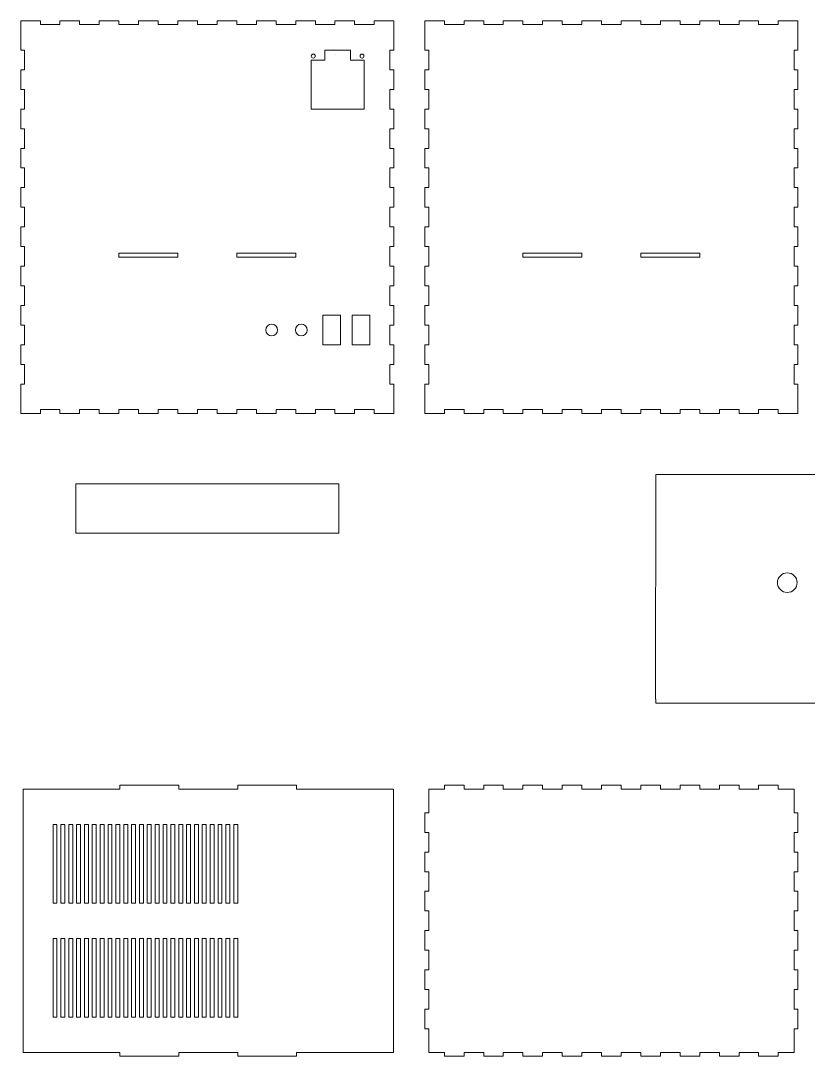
# Model space of a CAD drawing. Header units: millimetres. Extents: x 680 to 1373, y -561 to -34.
# Drawn here: x 680 to 1081, y -561 to -34 of the extents above; entities that cross this region are included whole.
import ezdxf

# ---------------------------------------------------------------- set-up
doc = ezdxf.new("R2010")
doc.units = ezdxf.units.MM
doc.header["$MEASUREMENT"] = 0
doc.layers.add('line', color=7, linetype='Continuous', lineweight=0)

msp = doc.modelspace()

# ---------------------------------------------------------------- linework, layer by layer
at = {"layer": 'line', "color": 250, "lineweight": 9, "true_color": 0x231f20}
msp.add_line((840.28, -51.19), (840.28, -51.19), dxfattribs=at)
for points in [[(854.81, -53.94), (854.81, -78.94), (827.81, -78.94), (827.81, -53.94), (834.81, -53.94), (834.81, -48.94), (847.81, -48.94), (847.81, -53.94)], [(759.95, -154.34), (729.95, -154.34), (729.95, -152.34), (759.95, -152.34)], [(819.95, -154.34), (789.95, -154.34), (789.95, -152.34), (819.95, -152.34)], [(965.65, -154.34), (935.65, -154.34), (935.65, -152.34), (965.65, -152.34)], [(1025.65, -154.34), (995.65, -154.34), (995.65, -152.34), (1025.65, -152.34)], [(842.83, -198.93), (833.83, -198.93), (833.83, -183.93), (842.83, -183.93)], [(857.71, -198.93), (848.71, -198.93), (848.71, -183.93), (857.71, -183.93)], [(1132.23, -281.5), (1132.23, -309.5), (1137.23, -309.5), (1137.2, -379.4), (1137.22, -379.4), (1137.22, -381.4), (1003.22, -381.4), (1003.22, -379.4), (1003.2, -379.4), (1003.23, -265), (1137.23, -265), (1137.23, -281.5)], [(841.95, -294.83), (707.95, -294.83), (707.95, -269.83), (841.95, -269.83)], [(869.77, -425.24), (869.77, -559.24), (820.41, -559.24), (820.41, -561.24), (790.41, -561.24), (790.41, -559.24), (760.41, -559.24), (760.41, -561.24), (730.41, -561.24), (730.41, -559.24), (681.14, -559.24), (681.14, -425.24), (730.41, -425.24), (730.41, -423.24), (760.41, -423.24), (760.41, -425.24), (790.41, -425.24), (790.41, -423.24), (820.41, -423.24), (820.41, -425.24)], [(698.41, -483.24), (696.41, -483.24), (696.41, -443.24), (698.41, -443.24)], [(702.41, -483.24), (700.41, -483.24), (700.41, -443.24), (702.41, -443.24)], [(706.41, -483.24), (704.41, -483.24), (704.41, -443.24), (706.41, -443.24)], [(710.41, -483.24), (708.41, -483.24), (708.41, -443.24), (710.41, -443.24)], [(714.41, -483.24), (712.41, -483.24), (712.41, -443.24), (714.41, -443.24)], [(718.41, -483.24), (716.41, -483.24), (716.41, -443.24), (718.41, -443.24)], [(722.41, -483.24), (720.41, -483.24), (720.41, -443.24), (722.41, -443.24)], [(726.41, -483.24), (724.41, -483.24), (724.41, -443.24), (726.41, -443.24)], [(730.41, -483.24), (728.41, -483.24), (728.41, -443.24), (730.41, -443.24)], [(734.41, -483.24), (732.41, -483.24), (732.41, -443.24), (734.41, -443.24)], [(738.41, -483.24), (736.41, -483.24), (736.41, -443.24), (738.41, -443.24)], [(742.41, -483.24), (740.41, -483.24), (740.41, -443.24), (742.41, -443.24)], [(746.41, -483.24), (744.41, -483.24), (744.41, -443.24), (746.41, -443.24)], [(750.41, -483.24), (748.41, -483.24), (748.41, -443.24), (750.41, -443.24)], [(754.41, -483.24), (752.41, -483.24), (752.41, -443.24), (754.41, -443.24)], [(758.41, -483.24), (756.41, -483.24), (756.41, -443.24), (758.41, -443.24)], [(762.41, -483.24), (760.41, -483.24), (760.41, -443.24), (762.41, -443.24)], [(766.41, -483.24), (764.41, -483.24), (764.41, -443.24), (766.41, -443.24)], [(770.41, -483.24), (768.41, -483.24), (768.41, -443.24), (770.41, -443.24)], [(774.41, -483.24), (772.41, -483.24), (772.41, -443.24), (774.41, -443.24)], [(778.41, -483.24), (776.41, -483.24), (776.41, -443.24), (778.41, -443.24)], [(782.41, -483.24), (780.41, -483.24), (780.41, -443.24), (782.41, -443.24)], [(786.41, -483.24), (784.41, -483.24), (784.41, -443.24), (786.41, -443.24)], [(790.41, -483.24), (788.41, -483.24), (788.41, -443.24), (790.41, -443.24)], [(698.41, -541.24), (696.41, -541.24), (696.41, -501.24), (698.41, -501.24)], [(702.41, -541.24), (700.41, -541.24), (700.41, -501.24), (702.41, -501.24)], [(706.41, -541.24), (704.41, -541.24), (704.41, -501.24), (706.41, -501.24)], [(710.41, -541.24), (708.41, -541.24), (708.41, -501.24), (710.41, -501.24)], [(714.41, -541.24), (712.41, -541.24), (712.41, -501.24), (714.41, -501.24)], [(718.41, -541.24), (716.41, -541.24), (716.41, -501.24), (718.41, -501.24)], [(722.41, -541.24), (720.41, -541.24), (720.41, -501.24), (722.41, -501.24)], [(726.41, -541.24), (724.41, -541.24), (724.41, -501.24), (726.41, -501.24)], [(730.41, -541.24), (728.41, -541.24), (728.41, -501.24), (730.41, -501.24)], [(734.41, -541.24), (732.41, -541.24), (732.41, -501.24), (734.41, -501.24)], [(738.41, -541.24), (736.41, -541.24), (736.41, -501.24), (738.41, -501.24)], [(742.41, -541.24), (740.41, -541.24), (740.41, -501.24), (742.41, -501.24)], [(746.41, -541.24), (744.41, -541.24), (744.41, -501.24), (746.41, -501.24)], [(750.41, -541.24), (748.41, -541.24), (748.41, -501.24), (750.41, -501.24)], [(754.41, -541.24), (752.41, -541.24), (752.41, -501.24), (754.41, -501.24)], [(758.41, -541.24), (756.41, -541.24), (756.41, -501.24), (758.41, -501.24)], [(762.41, -541.24), (760.41, -541.24), (760.41, -501.24), (762.41, -501.24)], [(766.41, -541.24), (764.41, -541.24), (764.41, -501.24), (766.41, -501.24)], [(770.41, -541.24), (768.41, -541.24), (768.41, -501.24), (770.41, -501.24)], [(774.41, -541.24), (772.41, -541.24), (772.41, -501.24), (774.41, -501.24)], [(778.41, -541.24), (776.41, -541.24), (776.41, -501.24), (778.41, -501.24)], [(782.41, -541.24), (780.41, -541.24), (780.41, -501.24), (782.41, -501.24)], [(786.41, -541.24), (784.41, -541.24), (784.41, -501.24), (786.41, -501.24)], [(790.41, -541.24), (788.41, -541.24), (788.41, -501.24), (790.41, -501.24)]]:
    msp.add_lwpolyline(points, close=True, dxfattribs=at)
for centre in [(828.91, -51.94), (853.71, -51.94)]:
    msp.add_circle(centre, 1, dxfattribs=at)
for points, knots in [([(679.95, -33.93), (679.95, -33.93), (679.95, -48.93), (679.95, -48.93), (679.95, -48.93), (681.95, -48.93), (681.95, -48.93), (681.95, -48.93), (681.95, -58.93), (681.95, -58.93), (681.95, -58.93), (679.95, -58.93), (679.95, -58.93), (679.95, -58.93), (679.95, -68.93), (679.95, -68.93), (679.95, -68.93), (681.95, -68.93), (681.95, -68.93), (681.95, -68.93), (681.95, -78.93), (681.95, -78.93), (681.95, -78.93), (679.95, -78.93), (679.95, -78.93), (679.95, -78.93), (679.95, -88.93), (679.95, -88.93), (679.95, -88.93), (681.95, -88.93), (681.95, -88.93), (681.95, -88.93), (681.95, -98.93), (681.95, -98.93), (681.95, -98.93), (679.95, -98.93), (679.95, -98.93), (679.95, -98.93), (679.95, -108.93), (679.95, -108.93), (679.95, -108.93), (681.95, -108.93), (681.95, -108.93), (681.95, -108.93), (681.95, -118.93), (681.95, -118.93), (681.95, -118.93), (679.95, -118.93), (679.95, -118.93), (679.95, -118.93), (679.95, -128.93), (679.95, -128.93), (679.95, -128.93), (681.95, -128.93), (681.95, -128.93), (681.95, -128.93), (681.95, -138.93), (681.95, -138.93), (681.95, -138.93), (679.95, -138.93), (679.95, -138.93), (679.95, -138.93), (679.95, -148.93), (679.95, -148.93), (679.95, -148.93), (681.95, -148.93), (681.95, -148.93), (681.95, -148.93), (681.95, -158.93), (681.95, -158.93), (681.95, -158.93), (679.95, -158.93), (679.95, -158.93), (679.95, -158.93), (679.95, -168.93), (679.95, -168.93), (679.95, -168.93), (681.95, -168.93), (681.95, -168.93), (681.95, -168.93), (681.95, -178.93), (681.95, -178.93), (681.95, -178.93), (679.95, -178.93), (679.95, -178.93), (679.95, -178.93), (679.95, -188.93), (679.95, -188.93), (679.95, -188.93), (681.95, -188.93), (681.95, -188.93), (681.95, -188.93), (681.95, -198.93), (681.95, -198.93), (681.95, -198.93), (679.95, -198.93), (679.95, -198.93), (679.95, -198.93), (679.95, -208.93), (679.95, -208.93), (679.95, -208.93), (681.95, -208.93), (681.95, -208.93), (681.95, -208.93), (681.95, -218.93), (681.95, -218.93), (681.95, -218.93), (679.95, -218.93), (679.95, -218.93), (679.95, -218.93), (679.95, -228.93), (679.95, -228.93), (679.95, -228.93), (679.95, -233.93), (679.95, -233.93), (679.95, -233.93), (689.95, -233.93), (689.95, -233.93), (689.95, -233.93), (689.95, -231.93), (689.95, -231.93), (689.95, -231.93), (699.95, -231.93), (699.95, -231.93), (699.95, -231.93), (699.95, -233.93), (699.95, -233.93), (699.95, -233.93), (709.95, -233.93), (709.95, -233.93), (709.95, -233.93), (709.95, -231.93), (709.95, -231.93), (709.95, -231.93), (719.95, -231.93), (719.95, -231.93), (719.95, -231.93), (719.95, -233.93), (719.95, -233.93), (719.95, -233.93), (729.95, -233.93), (729.95, -233.93), (729.95, -233.93), (729.95, -231.93), (729.95, -231.93), (729.95, -231.93), (739.95, -231.93), (739.95, -231.93), (739.95, -231.93), (739.95, -233.93), (739.95, -233.93), (739.95, -233.93), (749.95, -233.93), (749.95, -233.93), (749.95, -233.93), (749.95, -231.93), (749.95, -231.93), (749.95, -231.93), (759.95, -231.93), (759.95, -231.93), (759.95, -231.93), (759.95, -233.93), (759.95, -233.93), (759.95, -233.93), (769.95, -233.93), (769.95, -233.93), (769.95, -233.93), (769.95, -231.93), (769.95, -231.93), (769.95, -231.93), (779.95, -231.93), (779.95, -231.93), (779.95, -231.93), (779.95, -233.93), (779.95, -233.93), (779.95, -233.93), (789.95, -233.93), (789.95, -233.93), (789.95, -233.93), (789.95, -231.93), (789.95, -231.93), (789.95, -231.93), (799.95, -231.93), (799.95, -231.93), (799.95, -231.93), (799.95, -233.93), (799.95, -233.93), (799.95, -233.93), (809.95, -233.93), (809.95, -233.93), (809.95, -233.93), (809.95, -231.93), (809.95, -231.93), (809.95, -231.93), (819.95, -231.93), (819.95, -231.93), (819.95, -231.93), (819.95, -233.93), (819.95, -233.93), (819.95, -233.93), (829.95, -233.93), (829.95, -233.93), (829.95, -233.93), (829.95, -231.93), (829.95, -231.93), (829.95, -231.93), (839.95, -231.93), (839.95, -231.93), (839.95, -231.93), (839.95, -233.93), (839.95, -233.93), (839.95, -233.93), (849.95, -233.93), (849.95, -233.93), (849.95, -233.93), (849.95, -231.93), (849.95, -231.93), (849.95, -231.93), (859.95, -231.93), (859.95, -231.93), (859.95, -231.93), (859.95, -233.93), (859.95, -233.93), (859.95, -233.93), (869.95, -233.93), (869.95, -233.93), (869.95, -233.93), (869.95, -218.93), (869.95, -218.93), (869.95, -218.93), (867.95, -218.93), (867.95, -218.93), (867.95, -218.93), (867.95, -208.93), (867.95, -208.93), (867.95, -208.93), (869.95, -208.93), (869.95, -208.93), (869.95, -208.93), (869.95, -198.93), (869.95, -198.93), (869.95, -198.93), (867.95, -198.93), (867.95, -198.93), (867.95, -198.93), (867.95, -188.93), (867.95, -188.93), (867.95, -188.93), (869.95, -188.93), (869.95, -188.93), (869.95, -188.93), (869.95, -178.93), (869.95, -178.93), (869.95, -178.93), (867.95, -178.93), (867.95, -178.93), (867.95, -178.93), (867.95, -168.93), (867.95, -168.93), (867.95, -168.93), (869.95, -168.93), (869.95, -168.93), (869.95, -168.93), (869.95, -158.93), (869.95, -158.93), (869.95, -158.93), (867.95, -158.93), (867.95, -158.93), (867.95, -158.93), (867.95, -148.93), (867.95, -148.93), (867.95, -148.93), (869.95, -148.93), (869.95, -148.93), (869.95, -148.93), (869.95, -138.93), (869.95, -138.93), (869.95, -138.93), (867.95, -138.93), (867.95, -138.93), (867.95, -138.93), (867.95, -128.93), (867.95, -128.93), (867.95, -128.93), (869.95, -128.93), (869.95, -128.93), (869.95, -128.93), (869.95, -118.93), (869.95, -118.93), (869.95, -118.93), (867.95, -118.93), (867.95, -118.93), (867.95, -118.93), (867.95, -108.93), (867.95, -108.93), (867.95, -108.93), (869.95, -108.93), (869.95, -108.93), (869.95, -108.93), (869.95, -98.93), (869.95, -98.93), (869.95, -98.93), (867.95, -98.93), (867.95, -98.93), (867.95, -98.93), (867.95, -88.93), (867.95, -88.93), (867.95, -88.93), (869.95, -88.93), (869.95, -88.93), (869.95, -88.93), (869.95, -78.93), (869.95, -78.93), (869.95, -78.93), (867.95, -78.93), (867.95, -78.93), (867.95, -78.93), (867.95, -68.93), (867.95, -68.93), (867.95, -68.93), (869.95, -68.93), (869.95, -68.93), (869.95, -68.93), (869.95, -58.93), (869.95, -58.93), (869.95, -58.93), (867.95, -58.93), (867.95, -58.93), (867.95, -58.93), (867.95, -48.93), (867.95, -48.93), (867.95, -48.93), (869.95, -48.93), (869.95, -48.93), (869.95, -48.93), (869.95, -38.93), (869.95, -38.93), (869.95, -38.93), (869.95, -33.93), (869.95, -33.93), (869.95, -33.93), (859.95, -33.93), (859.95, -33.93), (859.95, -33.93), (859.95, -35.93), (859.95, -35.93), (859.95, -35.93), (849.95, -35.93), (849.95, -35.93), (849.95, -35.93), (849.95, -33.93), (849.95, -33.93), (849.95, -33.93), (839.95, -33.93), (839.95, -33.93), (839.95, -33.93), (839.95, -35.93), (839.95, -35.93), (839.95, -35.93), (829.95, -35.93), (829.95, -35.93), (829.95, -35.93), (829.95, -33.93), (829.95, -33.93), (829.95, -33.93), (819.95, -33.93), (819.95, -33.93), (819.95, -33.93), (819.95, -35.93), (819.95, -35.93), (819.95, -35.93), (809.95, -35.93), (809.95, -35.93), (809.95, -35.93), (809.95, -33.93), (809.95, -33.93), (809.95, -33.93), (799.95, -33.93), (799.95, -33.93), (799.95, -33.93), (799.95, -35.93), (799.95, -35.93), (799.95, -35.93), (789.95, -35.93), (789.95, -35.93), (789.95, -35.93), (789.95, -33.93), (789.95, -33.93), (789.95, -33.93), (779.95, -33.93), (779.95, -33.93), (779.95, -33.93), (779.95, -35.93), (779.95, -35.93), (779.95, -35.93), (769.95, -35.93), (769.95, -35.93), (769.95, -35.93), (769.95, -33.93), (769.95, -33.93), (769.95, -33.93), (759.95, -33.93), (759.95, -33.93), (759.95, -33.93), (759.95, -35.93), (759.95, -35.93), (759.95, -35.93), (749.95, -35.93), (749.95, -35.93), (749.95, -35.93), (749.95, -33.93), (749.95, -33.93), (749.95, -33.93), (739.95, -33.93), (739.95, -33.93), (739.95, -33.93), (739.95, -35.93), (739.95, -35.93), (739.95, -35.93), (729.95, -35.93), (729.95, -35.93), (729.95, -35.93), (729.95, -33.93), (729.95, -33.93), (729.95, -33.93), (719.95, -33.93), (719.95, -33.93), (719.95, -33.93), (719.95, -35.93), (719.95, -35.93), (719.95, -35.93), (709.95, -35.93), (709.95, -35.93), (709.95, -35.93), (709.95, -33.93), (709.95, -33.93), (709.95, -33.93), (699.95, -33.93), (699.95, -33.93), (699.95, -33.93), (699.95, -35.93), (699.95, -35.93), (699.95, -35.93), (689.95, -35.93), (689.95, -35.93), (689.95, -35.93), (689.95, -33.93), (689.95, -33.93), (689.95, -33.93), (679.95, -33.93), (679.95, -33.93)], [0, 0, 0, 0, 1, 1, 1, 2, 2, 2, 3, 3, 3, 4, 4, 4, 5, 5, 5, 6, 6, 6, 7, 7, 7, 8, 8, 8, 9, 9, 9, 10, 10, 10, 11, 11, 11, 12, 12, 12, 13, 13, 13, 14, 14, 14, 15, 15, 15, 16, 16, 16, 17, 17, 17, 18, 18, 18, 19, 19, 19, 20, 20, 20, 21, 21, 21, 22, 22, 22, 23, 23, 23, 24, 24, 24, 25, 25, 25, 26, 26, 26, 27, 27, 27, 28, 28, 28, 29, 29, 29, 30, 30, 30, 31, 31, 31, 32, 32, 32, 33, 33, 33, 34, 34, 34, 35, 35, 35, 36, 36, 36, 37, 37, 37, 38, 38, 38, 39, 39, 39, 40, 40, 40, 41, 41, 41, 42, 42, 42, 43, 43, 43, 44, 44, 44, 45, 45, 45, 46, 46, 46, 47, 47, 47, 48, 48, 48, 49, 49, 49, 50, 50, 50, 51, 51, 51, 52, 52, 52, 53, 53, 53, 54, 54, 54, 55, 55, 55, 56, 56, 56, 57, 57, 57, 58, 58, 58, 59, 59, 59, 60, 60, 60, 61, 61, 61, 62, 62, 62, 63, 63, 63, 64, 64, 64, 65, 65, 65, 66, 66, 66, 67, 67, 67, 68, 68, 68, 69, 69, 69, 70, 70, 70, 71, 71, 71, 72, 72, 72, 73, 73, 73, 74, 74, 74, 75, 75, 75, 76, 76, 76, 77, 77, 77, 78, 78, 78, 79, 79, 79, 80, 80, 80, 81, 81, 81, 82, 82, 82, 83, 83, 83, 84, 84, 84, 85, 85, 85, 86, 86, 86, 87, 87, 87, 88, 88, 88, 89, 89, 89, 90, 90, 90, 91, 91, 91, 92, 92, 92, 93, 93, 93, 94, 94, 94, 95, 95, 95, 96, 96, 96, 97, 97, 97, 98, 98, 98, 99, 99, 99, 100, 100, 100, 101, 101, 101, 102, 102, 102, 103, 103, 103, 104, 104, 104, 105, 105, 105, 106, 106, 106, 107, 107, 107, 108, 108, 108, 109, 109, 109, 110, 110, 110, 111, 111, 111, 112, 112, 112, 113, 113, 113, 114, 114, 114, 115, 115, 115, 116, 116, 116, 117, 117, 117, 118, 118, 118, 119, 119, 119, 120, 120, 120, 121, 121, 121, 122, 122, 122, 123, 123, 123, 124, 124, 124, 125, 125, 125, 126, 126, 126, 127, 127, 127, 128, 128, 128, 129, 129, 129, 130, 130, 130, 131, 131, 131, 132, 132, 132, 133, 133, 133, 134, 134, 134, 135, 135, 135, 136, 136, 136, 137, 137, 137, 138, 138, 138, 139, 139, 139, 140, 140, 140, 141, 141, 141, 142, 142, 142, 143, 143, 143, 144, 144, 144, 145, 145, 145, 146, 146, 146, 147, 147, 147, 148, 148, 148, 149, 149, 149, 150, 150, 150, 150]), ([(885.65, -33.93), (885.65, -33.93), (885.65, -48.93), (885.65, -48.93), (885.65, -48.93), (887.65, -48.93), (887.65, -48.93), (887.65, -48.93), (887.65, -58.93), (887.65, -58.93), (887.65, -58.93), (885.65, -58.93), (885.65, -58.93), (885.65, -58.93), (885.65, -68.93), (885.65, -68.93), (885.65, -68.93), (887.65, -68.93), (887.65, -68.93), (887.65, -68.93), (887.65, -78.93), (887.65, -78.93), (887.65, -78.93), (885.65, -78.93), (885.65, -78.93), (885.65, -78.93), (885.65, -88.93), (885.65, -88.93), (885.65, -88.93), (887.65, -88.93), (887.65, -88.93), (887.65, -88.93), (887.65, -98.93), (887.65, -98.93), (887.65, -98.93), (885.65, -98.93), (885.65, -98.93), (885.65, -98.93), (885.65, -108.93), (885.65, -108.93), (885.65, -108.93), (887.65, -108.93), (887.65, -108.93), (887.65, -108.93), (887.65, -118.93), (887.65, -118.93), (887.65, -118.93), (885.65, -118.93), (885.65, -118.93), (885.65, -118.93), (885.65, -128.93), (885.65, -128.93), (885.65, -128.93), (887.65, -128.93), (887.65, -128.93), (887.65, -128.93), (887.65, -138.93), (887.65, -138.93), (887.65, -138.93), (885.65, -138.93), (885.65, -138.93), (885.65, -138.93), (885.65, -148.93), (885.65, -148.93), (885.65, -148.93), (887.65, -148.93), (887.65, -148.93), (887.65, -148.93), (887.65, -158.93), (887.65, -158.93), (887.65, -158.93), (885.65, -158.93), (885.65, -158.93), (885.65, -158.93), (885.65, -168.93), (885.65, -168.93), (885.65, -168.93), (887.65, -168.93), (887.65, -168.93), (887.65, -168.93), (887.65, -178.93), (887.65, -178.93), (887.65, -178.93), (885.65, -178.93), (885.65, -178.93), (885.65, -178.93), (885.65, -188.93), (885.65, -188.93), (885.65, -188.93), (887.65, -188.93), (887.65, -188.93), (887.65, -188.93), (887.65, -198.93), (887.65, -198.93), (887.65, -198.93), (885.65, -198.93), (885.65, -198.93), (885.65, -198.93), (885.65, -208.93), (885.65, -208.93), (885.65, -208.93), (887.65, -208.93), (887.65, -208.93), (887.65, -208.93), (887.65, -218.93), (887.65, -218.93), (887.65, -218.93), (885.65, -218.93), (885.65, -218.93), (885.65, -218.93), (885.65, -228.93), (885.65, -228.93), (885.65, -228.93), (885.65, -233.93), (885.65, -233.93), (885.65, -233.93), (895.65, -233.93), (895.65, -233.93), (895.65, -233.93), (895.65, -231.93), (895.65, -231.93), (895.65, -231.93), (905.65, -231.93), (905.65, -231.93), (905.65, -231.93), (905.65, -233.93), (905.65, -233.93), (905.65, -233.93), (915.65, -233.93), (915.65, -233.93), (915.65, -233.93), (915.65, -231.93), (915.65, -231.93), (915.65, -231.93), (925.65, -231.93), (925.65, -231.93), (925.65, -231.93), (925.65, -233.93), (925.65, -233.93), (925.65, -233.93), (935.65, -233.93), (935.65, -233.93), (935.65, -233.93), (935.65, -231.93), (935.65, -231.93), (935.65, -231.93), (945.65, -231.93), (945.65, -231.93), (945.65, -231.93), (945.65, -233.93), (945.65, -233.93), (945.65, -233.93), (955.65, -233.93), (955.65, -233.93), (955.65, -233.93), (955.65, -231.93), (955.65, -231.93), (955.65, -231.93), (965.65, -231.93), (965.65, -231.93), (965.65, -231.93), (965.65, -233.93), (965.65, -233.93), (965.65, -233.93), (975.65, -233.93), (975.65, -233.93), (975.65, -233.93), (975.65, -231.93), (975.65, -231.93), (975.65, -231.93), (985.65, -231.93), (985.65, -231.93), (985.65, -231.93), (985.65, -233.93), (985.65, -233.93), (985.65, -233.93), (995.65, -233.93), (995.65, -233.93), (995.65, -233.93), (995.65, -231.93), (995.65, -231.93), (995.65, -231.93), (1005.65, -231.93), (1005.65, -231.93), (1005.65, -231.93), (1005.65, -233.93), (1005.65, -233.93), (1005.65, -233.93), (1015.65, -233.93), (1015.65, -233.93), (1015.65, -233.93), (1015.65, -231.93), (1015.65, -231.93), (1015.65, -231.93), (1025.65, -231.93), (1025.65, -231.93), (1025.65, -231.93), (1025.65, -233.93), (1025.65, -233.93), (1025.65, -233.93), (1035.65, -233.93), (1035.65, -233.93), (1035.65, -233.93), (1035.65, -231.93), (1035.65, -231.93), (1035.65, -231.93), (1045.65, -231.93), (1045.65, -231.93), (1045.65, -231.93), (1045.65, -233.93), (1045.65, -233.93), (1045.65, -233.93), (1055.65, -233.93), (1055.65, -233.93), (1055.65, -233.93), (1055.65, -231.93), (1055.65, -231.93), (1055.65, -231.93), (1065.65, -231.93), (1065.65, -231.93), (1065.65, -231.93), (1065.65, -233.93), (1065.65, -233.93), (1065.65, -233.93), (1075.65, -233.93), (1075.65, -233.93), (1075.65, -233.93), (1075.65, -218.93), (1075.65, -218.93), (1075.65, -218.93), (1073.65, -218.93), (1073.65, -218.93), (1073.65, -218.93), (1073.65, -208.93), (1073.65, -208.93), (1073.65, -208.93), (1075.65, -208.93), (1075.65, -208.93), (1075.65, -208.93), (1075.65, -198.93), (1075.65, -198.93), (1075.65, -198.93), (1073.65, -198.93), (1073.65, -198.93), (1073.65, -198.93), (1073.65, -188.93), (1073.65, -188.93), (1073.65, -188.93), (1075.65, -188.93), (1075.65, -188.93), (1075.65, -188.93), (1075.65, -178.93), (1075.65, -178.93), (1075.65, -178.93), (1073.65, -178.93), (1073.65, -178.93), (1073.65, -178.93), (1073.65, -168.93), (1073.65, -168.93), (1073.65, -168.93), (1075.65, -168.93), (1075.65, -168.93), (1075.65, -168.93), (1075.65, -158.93), (1075.65, -158.93), (1075.65, -158.93), (1073.65, -158.93), (1073.65, -158.93), (1073.65, -158.93), (1073.65, -148.93), (1073.65, -148.93), (1073.65, -148.93), (1075.65, -148.93), (1075.65, -148.93), (1075.65, -148.93), (1075.65, -138.93), (1075.65, -138.93), (1075.65, -138.93), (1073.65, -138.93), (1073.65, -138.93), (1073.65, -138.93), (1073.65, -128.93), (1073.65, -128.93), (1073.65, -128.93), (1075.65, -128.93), (1075.65, -128.93), (1075.65, -128.93), (1075.65, -118.93), (1075.65, -118.93), (1075.65, -118.93), (1073.65, -118.93), (1073.65, -118.93), (1073.65, -118.93), (1073.65, -108.93), (1073.65, -108.93), (1073.65, -108.93), (1075.65, -108.93), (1075.65, -108.93), (1075.65, -108.93), (1075.65, -98.93), (1075.65, -98.93), (1075.65, -98.93), (1073.65, -98.93), (1073.65, -98.93), (1073.65, -98.93), (1073.65, -88.93), (1073.65, -88.93), (1073.65, -88.93), (1075.65, -88.93), (1075.65, -88.93), (1075.65, -88.93), (1075.65, -78.93), (1075.65, -78.93), (1075.65, -78.93), (1073.65, -78.93), (1073.65, -78.93), (1073.65, -78.93), (1073.65, -68.93), (1073.65, -68.93), (1073.65, -68.93), (1075.65, -68.93), (1075.65, -68.93), (1075.65, -68.93), (1075.65, -58.93), (1075.65, -58.93), (1075.65, -58.93), (1073.65, -58.93), (1073.65, -58.93), (1073.65, -58.93), (1073.65, -48.93), (1073.65, -48.93), (1073.65, -48.93), (1075.65, -48.93), (1075.65, -48.93), (1075.65, -48.93), (1075.65, -38.93), (1075.65, -38.93), (1075.65, -38.93), (1075.65, -33.93), (1075.65, -33.93), (1075.65, -33.93), (1065.65, -33.93), (1065.65, -33.93), (1065.65, -33.93), (1065.65, -35.93), (1065.65, -35.93), (1065.65, -35.93), (1055.65, -35.93), (1055.65, -35.93), (1055.65, -35.93), (1055.65, -33.93), (1055.65, -33.93), (1055.65, -33.93), (1045.65, -33.93), (1045.65, -33.93), (1045.65, -33.93), (1045.65, -35.93), (1045.65, -35.93), (1045.65, -35.93), (1035.65, -35.93), (1035.65, -35.93), (1035.65, -35.93), (1035.65, -33.93), (1035.65, -33.93), (1035.65, -33.93), (1025.65, -33.93), (1025.65, -33.93), (1025.65, -33.93), (1025.65, -35.93), (1025.65, -35.93), (1025.65, -35.93), (1015.65, -35.93), (1015.65, -35.93), (1015.65, -35.93), (1015.65, -33.93), (1015.65, -33.93), (1015.65, -33.93), (1005.65, -33.93), (1005.65, -33.93), (1005.65, -33.93), (1005.65, -35.93), (1005.65, -35.93), (1005.65, -35.93), (995.65, -35.93), (995.65, -35.93), (995.65, -35.93), (995.65, -33.93), (995.65, -33.93), (995.65, -33.93), (985.65, -33.93), (985.65, -33.93), (985.65, -33.93), (985.65, -35.93), (985.65, -35.93), (985.65, -35.93), (975.65, -35.93), (975.65, -35.93), (975.65, -35.93), (975.65, -33.93), (975.65, -33.93), (975.65, -33.93), (965.65, -33.93), (965.65, -33.93), (965.65, -33.93), (965.65, -35.93), (965.65, -35.93), (965.65, -35.93), (955.65, -35.93), (955.65, -35.93), (955.65, -35.93), (955.65, -33.93), (955.65, -33.93), (955.65, -33.93), (945.65, -33.93), (945.65, -33.93), (945.65, -33.93), (945.65, -35.93), (945.65, -35.93), (945.65, -35.93), (935.65, -35.93), (935.65, -35.93), (935.65, -35.93), (935.65, -33.93), (935.65, -33.93), (935.65, -33.93), (925.65, -33.93), (925.65, -33.93), (925.65, -33.93), (925.65, -35.93), (925.65, -35.93), (925.65, -35.93), (915.65, -35.93), (915.65, -35.93), (915.65, -35.93), (915.65, -33.93), (915.65, -33.93), (915.65, -33.93), (905.65, -33.93), (905.65, -33.93), (905.65, -33.93), (905.65, -35.93), (905.65, -35.93), (905.65, -35.93), (895.65, -35.93), (895.65, -35.93), (895.65, -35.93), (895.65, -33.93), (895.65, -33.93), (895.65, -33.93), (885.65, -33.93), (885.65, -33.93)], [0, 0, 0, 0, 1, 1, 1, 2, 2, 2, 3, 3, 3, 4, 4, 4, 5, 5, 5, 6, 6, 6, 7, 7, 7, 8, 8, 8, 9, 9, 9, 10, 10, 10, 11, 11, 11, 12, 12, 12, 13, 13, 13, 14, 14, 14, 15, 15, 15, 16, 16, 16, 17, 17, 17, 18, 18, 18, 19, 19, 19, 20, 20, 20, 21, 21, 21, 22, 22, 22, 23, 23, 23, 24, 24, 24, 25, 25, 25, 26, 26, 26, 27, 27, 27, 28, 28, 28, 29, 29, 29, 30, 30, 30, 31, 31, 31, 32, 32, 32, 33, 33, 33, 34, 34, 34, 35, 35, 35, 36, 36, 36, 37, 37, 37, 38, 38, 38, 39, 39, 39, 40, 40, 40, 41, 41, 41, 42, 42, 42, 43, 43, 43, 44, 44, 44, 45, 45, 45, 46, 46, 46, 47, 47, 47, 48, 48, 48, 49, 49, 49, 50, 50, 50, 51, 51, 51, 52, 52, 52, 53, 53, 53, 54, 54, 54, 55, 55, 55, 56, 56, 56, 57, 57, 57, 58, 58, 58, 59, 59, 59, 60, 60, 60, 61, 61, 61, 62, 62, 62, 63, 63, 63, 64, 64, 64, 65, 65, 65, 66, 66, 66, 67, 67, 67, 68, 68, 68, 69, 69, 69, 70, 70, 70, 71, 71, 71, 72, 72, 72, 73, 73, 73, 74, 74, 74, 75, 75, 75, 76, 76, 76, 77, 77, 77, 78, 78, 78, 79, 79, 79, 80, 80, 80, 81, 81, 81, 82, 82, 82, 83, 83, 83, 84, 84, 84, 85, 85, 85, 86, 86, 86, 87, 87, 87, 88, 88, 88, 89, 89, 89, 90, 90, 90, 91, 91, 91, 92, 92, 92, 93, 93, 93, 94, 94, 94, 95, 95, 95, 96, 96, 96, 97, 97, 97, 98, 98, 98, 99, 99, 99, 100, 100, 100, 101, 101, 101, 102, 102, 102, 103, 103, 103, 104, 104, 104, 105, 105, 105, 106, 106, 106, 107, 107, 107, 108, 108, 108, 109, 109, 109, 110, 110, 110, 111, 111, 111, 112, 112, 112, 113, 113, 113, 114, 114, 114, 115, 115, 115, 116, 116, 116, 117, 117, 117, 118, 118, 118, 119, 119, 119, 120, 120, 120, 121, 121, 121, 122, 122, 122, 123, 123, 123, 124, 124, 124, 125, 125, 125, 126, 126, 126, 127, 127, 127, 128, 128, 128, 129, 129, 129, 130, 130, 130, 131, 131, 131, 132, 132, 132, 133, 133, 133, 134, 134, 134, 135, 135, 135, 136, 136, 136, 137, 137, 137, 138, 138, 138, 139, 139, 139, 140, 140, 140, 141, 141, 141, 142, 142, 142, 143, 143, 143, 144, 144, 144, 145, 145, 145, 146, 146, 146, 147, 147, 147, 148, 148, 148, 149, 149, 149, 150, 150, 150, 150]), ([(807.71, -194.43), (807.71, -194.43), (807.71, -194.43), (807.71, -194.43), (806.06, -194.43), (804.71, -193.09), (804.71, -191.43), (804.71, -191.43), (804.71, -191.43), (804.71, -191.43), (804.71, -189.77), (806.06, -188.43), (807.71, -188.43), (807.71, -188.43), (807.71, -188.43), (807.71, -188.43), (809.37, -188.43), (810.71, -189.77), (810.71, -191.43), (810.71, -191.43), (810.71, -191.43), (810.71, -191.43), (810.71, -193.09), (809.37, -194.43), (807.71, -194.43)], [0, 0, 0, 0, 1, 1, 1, 2, 2, 2, 3, 3, 3, 4, 4, 4, 5, 5, 5, 6, 6, 6, 7, 7, 7, 8, 8, 8, 8]), ([(822.78, -194.43), (822.78, -194.43), (822.78, -194.43), (822.78, -194.43), (821.13, -194.43), (819.78, -193.09), (819.78, -191.43), (819.78, -191.43), (819.78, -191.43), (819.78, -191.43), (819.78, -189.77), (821.13, -188.43), (822.78, -188.43), (822.78, -188.43), (822.78, -188.43), (822.78, -188.43), (824.44, -188.43), (825.78, -189.77), (825.78, -191.43), (825.78, -191.43), (825.78, -191.43), (825.78, -191.43), (825.78, -193.09), (824.44, -194.43), (822.78, -194.43)], [0, 0, 0, 0, 1, 1, 1, 2, 2, 2, 3, 3, 3, 4, 4, 4, 5, 5, 5, 6, 6, 6, 7, 7, 7, 8, 8, 8, 8]), ([(1070.23, -325.07), (1070.23, -325.07), (1070.23, -325.07), (1070.23, -325.07), (1067.47, -325.07), (1065.23, -322.83), (1065.23, -320.07), (1065.23, -320.07), (1065.23, -320.07), (1065.23, -320.07), (1065.23, -317.31), (1067.47, -315.07), (1070.23, -315.07), (1070.23, -315.07), (1070.23, -315.07), (1070.23, -315.07), (1072.99, -315.07), (1075.23, -317.31), (1075.23, -320.07), (1075.23, -320.07), (1075.23, -320.07), (1075.23, -320.07), (1075.23, -322.83), (1072.99, -325.07), (1070.23, -325.07)], [0, 0, 0, 0, 1, 1, 1, 2, 2, 2, 3, 3, 3, 4, 4, 4, 5, 5, 5, 6, 6, 6, 7, 7, 7, 8, 8, 8, 8]), ([(887.65, -425.24), (887.65, -425.24), (887.65, -437.24), (887.65, -437.24), (887.65, -437.24), (885.65, -437.24), (885.65, -437.24), (885.65, -437.24), (885.65, -447.24), (885.65, -447.24), (885.65, -447.24), (887.65, -447.24), (887.65, -447.24), (887.65, -447.24), (887.65, -457.24), (887.65, -457.24), (887.65, -457.24), (885.65, -457.24), (885.65, -457.24), (885.65, -457.24), (885.65, -467.24), (885.65, -467.24), (885.65, -467.24), (887.65, -467.24), (887.65, -467.24), (887.65, -467.24), (887.65, -477.24), (887.65, -477.24), (887.65, -477.24), (885.65, -477.24), (885.65, -477.24), (885.65, -477.24), (885.65, -487.24), (885.65, -487.24), (885.65, -487.24), (887.65, -487.24), (887.65, -487.24), (887.65, -487.24), (887.65, -497.24), (887.65, -497.24), (887.65, -497.24), (885.65, -497.24), (885.65, -497.24), (885.65, -497.24), (885.65, -507.24), (885.65, -507.24), (885.65, -507.24), (887.65, -507.24), (887.65, -507.24), (887.65, -507.24), (887.65, -517.24), (887.65, -517.24), (887.65, -517.24), (885.65, -517.24), (885.65, -517.24), (885.65, -517.24), (885.65, -527.24), (885.65, -527.24), (885.65, -527.24), (887.65, -527.24), (887.65, -527.24), (887.65, -527.24), (887.65, -537.24), (887.65, -537.24), (887.65, -537.24), (885.65, -537.24), (885.65, -537.24), (885.65, -537.24), (885.65, -547.24), (885.65, -547.24), (885.65, -547.24), (887.65, -547.24), (887.65, -547.24), (887.65, -547.24), (887.65, -557.24), (887.65, -557.24), (887.65, -557.24), (887.65, -559.24), (887.65, -559.24), (887.65, -559.24), (895.65, -559.24), (895.65, -559.24), (895.65, -559.24), (895.65, -561.24), (895.65, -561.24), (895.65, -561.24), (905.65, -561.24), (905.65, -561.24), (905.65, -561.24), (905.65, -559.24), (905.65, -559.24), (905.65, -559.24), (915.65, -559.24), (915.65, -559.24), (915.65, -559.24), (915.65, -561.24), (915.65, -561.24), (915.65, -561.24), (925.65, -561.24), (925.65, -561.24), (925.65, -561.24), (925.65, -559.24), (925.65, -559.24), (925.65, -559.24), (935.65, -559.24), (935.65, -559.24), (935.65, -559.24), (935.65, -561.24), (935.65, -561.24), (935.65, -561.24), (945.65, -561.24), (945.65, -561.24), (945.65, -561.24), (945.65, -559.24), (945.65, -559.24), (945.65, -559.24), (955.65, -559.24), (955.65, -559.24), (955.65, -559.24), (955.65, -561.24), (955.65, -561.24), (955.65, -561.24), (965.65, -561.24), (965.65, -561.24), (965.65, -561.24), (965.65, -559.24), (965.65, -559.24), (965.65, -559.24), (975.65, -559.24), (975.65, -559.24), (975.65, -559.24), (975.65, -561.24), (975.65, -561.24), (975.65, -561.24), (985.65, -561.24), (985.65, -561.24), (985.65, -561.24), (985.65, -559.24), (985.65, -559.24), (985.65, -559.24), (995.65, -559.24), (995.65, -559.24), (995.65, -559.24), (995.65, -561.24), (995.65, -561.24), (995.65, -561.24), (1005.65, -561.24), (1005.65, -561.24), (1005.65, -561.24), (1005.65, -559.24), (1005.65, -559.24), (1005.65, -559.24), (1015.65, -559.24), (1015.65, -559.24), (1015.65, -559.24), (1015.65, -561.24), (1015.65, -561.24), (1015.65, -561.24), (1025.65, -561.24), (1025.65, -561.24), (1025.65, -561.24), (1025.65, -559.24), (1025.65, -559.24), (1025.65, -559.24), (1035.65, -559.24), (1035.65, -559.24), (1035.65, -559.24), (1035.65, -561.24), (1035.65, -561.24), (1035.65, -561.24), (1045.65, -561.24), (1045.65, -561.24), (1045.65, -561.24), (1045.65, -559.24), (1045.65, -559.24), (1045.65, -559.24), (1055.65, -559.24), (1055.65, -559.24), (1055.65, -559.24), (1055.65, -561.24), (1055.65, -561.24), (1055.65, -561.24), (1065.65, -561.24), (1065.65, -561.24), (1065.65, -561.24), (1065.65, -559.24), (1065.65, -559.24), (1065.65, -559.24), (1073.65, -559.24), (1073.65, -559.24), (1073.65, -559.24), (1073.65, -547.24), (1073.65, -547.24), (1073.65, -547.24), (1075.65, -547.24), (1075.65, -547.24), (1075.65, -547.24), (1075.65, -537.24), (1075.65, -537.24), (1075.65, -537.24), (1073.65, -537.24), (1073.65, -537.24), (1073.65, -537.24), (1073.65, -527.24), (1073.65, -527.24), (1073.65, -527.24), (1075.65, -527.24), (1075.65, -527.24), (1075.65, -527.24), (1075.65, -517.24), (1075.65, -517.24), (1075.65, -517.24), (1073.65, -517.24), (1073.65, -517.24), (1073.65, -517.24), (1073.65, -507.24), (1073.65, -507.24), (1073.65, -507.24), (1075.65, -507.24), (1075.65, -507.24), (1075.65, -507.24), (1075.65, -497.24), (1075.65, -497.24), (1075.65, -497.24), (1073.65, -497.24), (1073.65, -497.24), (1073.65, -497.24), (1073.65, -487.24), (1073.65, -487.24), (1073.65, -487.24), (1075.65, -487.24), (1075.65, -487.24), (1075.65, -487.24), (1075.65, -477.24), (1075.65, -477.24), (1075.65, -477.24), (1073.65, -477.24), (1073.65, -477.24), (1073.65, -477.24), (1073.65, -467.24), (1073.65, -467.24), (1073.65, -467.24), (1075.65, -467.24), (1075.65, -467.24), (1075.65, -467.24), (1075.65, -457.24), (1075.65, -457.24), (1075.65, -457.24), (1073.65, -457.24), (1073.65, -457.24), (1073.65, -457.24), (1073.65, -447.24), (1073.65, -447.24), (1073.65, -447.24), (1075.65, -447.24), (1075.65, -447.24), (1075.65, -447.24), (1075.65, -437.24), (1075.65, -437.24), (1075.65, -437.24), (1073.65, -437.24), (1073.65, -437.24), (1073.65, -437.24), (1073.65, -427.24), (1073.65, -427.24), (1073.65, -427.24), (1073.65, -425.24), (1073.65, -425.24), (1073.65, -425.24), (1065.65, -425.24), (1065.65, -425.24), (1065.65, -425.24), (1065.65, -423.24), (1065.65, -423.24), (1065.65, -423.24), (1055.65, -423.24), (1055.65, -423.24), (1055.65, -423.24), (1055.65, -425.24), (1055.65, -425.24), (1055.65, -425.24), (1045.65, -425.24), (1045.65, -425.24), (1045.65, -425.24), (1045.65, -423.24), (1045.65, -423.24), (1045.65, -423.24), (1035.65, -423.24), (1035.65, -423.24), (1035.65, -423.24), (1035.65, -425.24), (1035.65, -425.24), (1035.65, -425.24), (1025.65, -425.24), (1025.65, -425.24), (1025.65, -425.24), (1025.65, -423.24), (1025.65, -423.24), (1025.65, -423.24), (1015.65, -423.24), (1015.65, -423.24), (1015.65, -423.24), (1015.65, -425.24), (1015.65, -425.24), (1015.65, -425.24), (1005.65, -425.24), (1005.65, -425.24), (1005.65, -425.24), (1005.65, -423.24), (1005.65, -423.24), (1005.65, -423.24), (995.65, -423.24), (995.65, -423.24), (995.65, -423.24), (995.65, -425.24), (995.65, -425.24), (995.65, -425.24), (985.65, -425.24), (985.65, -425.24), (985.65, -425.24), (985.65, -423.24), (985.65, -423.24), (985.65, -423.24), (975.65, -423.24), (975.65, -423.24), (975.65, -423.24), (975.65, -425.24), (975.65, -425.24), (975.65, -425.24), (965.65, -425.24), (965.65, -425.24), (965.65, -425.24), (965.65, -423.24), (965.65, -423.24), (965.65, -423.24), (955.65, -423.24), (955.65, -423.24), (955.65, -423.24), (955.65, -425.24), (955.65, -425.24), (955.65, -425.24), (945.65, -425.24), (945.65, -425.24), (945.65, -425.24), (945.65, -423.24), (945.65, -423.24), (945.65, -423.24), (935.65, -423.24), (935.65, -423.24), (935.65, -423.24), (935.65, -425.24), (935.65, -425.24), (935.65, -425.24), (925.65, -425.24), (925.65, -425.24), (925.65, -425.24), (925.65, -423.24), (925.65, -423.24), (925.65, -423.24), (915.65, -423.24), (915.65, -423.24), (915.65, -423.24), (915.65, -425.24), (915.65, -425.24), (915.65, -425.24), (905.65, -425.24), (905.65, -425.24), (905.65, -425.24), (905.65, -423.24), (905.65, -423.24), (905.65, -423.24), (895.65, -423.24), (895.65, -423.24), (895.65, -423.24), (895.65, -425.24), (895.65, -425.24), (895.65, -425.24), (887.65, -425.24), (887.65, -425.24)], [0, 0, 0, 0, 1, 1, 1, 2, 2, 2, 3, 3, 3, 4, 4, 4, 5, 5, 5, 6, 6, 6, 7, 7, 7, 8, 8, 8, 9, 9, 9, 10, 10, 10, 11, 11, 11, 12, 12, 12, 13, 13, 13, 14, 14, 14, 15, 15, 15, 16, 16, 16, 17, 17, 17, 18, 18, 18, 19, 19, 19, 20, 20, 20, 21, 21, 21, 22, 22, 22, 23, 23, 23, 24, 24, 24, 25, 25, 25, 26, 26, 26, 27, 27, 27, 28, 28, 28, 29, 29, 29, 30, 30, 30, 31, 31, 31, 32, 32, 32, 33, 33, 33, 34, 34, 34, 35, 35, 35, 36, 36, 36, 37, 37, 37, 38, 38, 38, 39, 39, 39, 40, 40, 40, 41, 41, 41, 42, 42, 42, 43, 43, 43, 44, 44, 44, 45, 45, 45, 46, 46, 46, 47, 47, 47, 48, 48, 48, 49, 49, 49, 50, 50, 50, 51, 51, 51, 52, 52, 52, 53, 53, 53, 54, 54, 54, 55, 55, 55, 56, 56, 56, 57, 57, 57, 58, 58, 58, 59, 59, 59, 60, 60, 60, 61, 61, 61, 62, 62, 62, 63, 63, 63, 64, 64, 64, 65, 65, 65, 66, 66, 66, 67, 67, 67, 68, 68, 68, 69, 69, 69, 70, 70, 70, 71, 71, 71, 72, 72, 72, 73, 73, 73, 74, 74, 74, 75, 75, 75, 76, 76, 76, 77, 77, 77, 78, 78, 78, 79, 79, 79, 80, 80, 80, 81, 81, 81, 82, 82, 82, 83, 83, 83, 84, 84, 84, 85, 85, 85, 86, 86, 86, 87, 87, 87, 88, 88, 88, 89, 89, 89, 90, 90, 90, 91, 91, 91, 92, 92, 92, 93, 93, 93, 94, 94, 94, 95, 95, 95, 96, 96, 96, 97, 97, 97, 98, 98, 98, 99, 99, 99, 100, 100, 100, 101, 101, 101, 102, 102, 102, 103, 103, 103, 104, 104, 104, 105, 105, 105, 106, 106, 106, 107, 107, 107, 108, 108, 108, 109, 109, 109, 110, 110, 110, 111, 111, 111, 112, 112, 112, 113, 113, 113, 114, 114, 114, 115, 115, 115, 116, 116, 116, 117, 117, 117, 118, 118, 118, 119, 119, 119, 120, 120, 120, 121, 121, 121, 122, 122, 122, 123, 123, 123, 124, 124, 124, 125, 125, 125, 126, 126, 126, 126])]:
    msp.add_open_spline(points, degree=3, knots=knots, dxfattribs=at)

doc.saveas('drawing.dxf')
